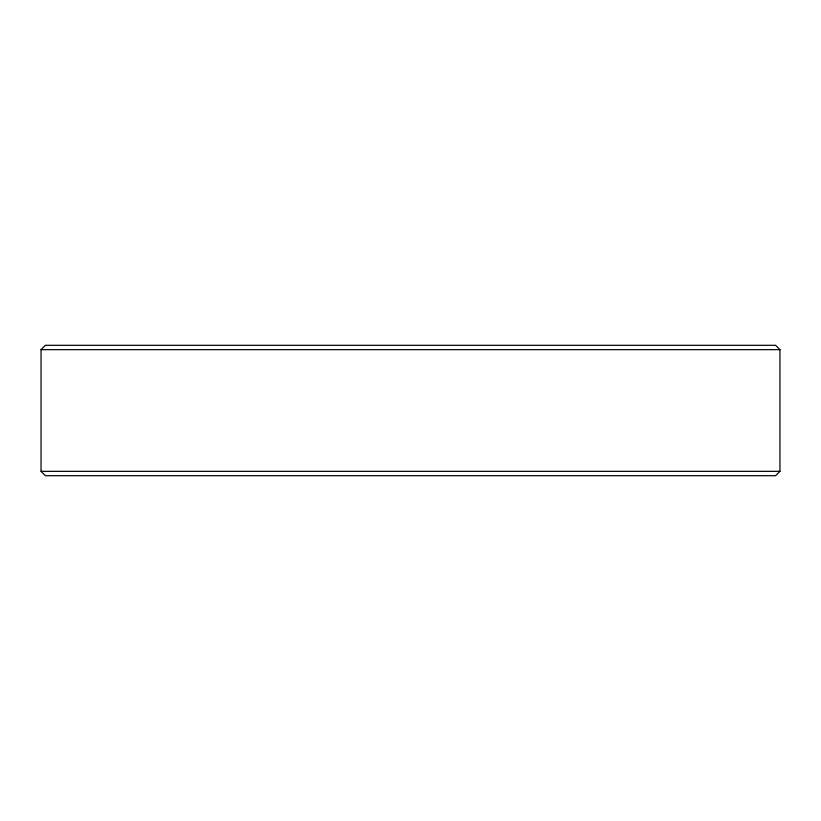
<?xml version="1.0" encoding="UTF-8"?>
<svg xmlns="http://www.w3.org/2000/svg" width="821" height="821" viewBox="0 0 821 821"><rect width="100%" height="100%" fill="white"/><g stroke="black" fill="none" stroke-linecap="round" stroke-linejoin="round"><path stroke-width="1.23" d="M41.05 349.654L45.401 345.302L775.599 345.302L779.95 349.654L779.95 471.346L775.599 475.698L45.401 475.698L41.05 471.346L41.05 349.654L779.95 349.654M41.05 471.346L779.95 471.346"/></g></svg>
